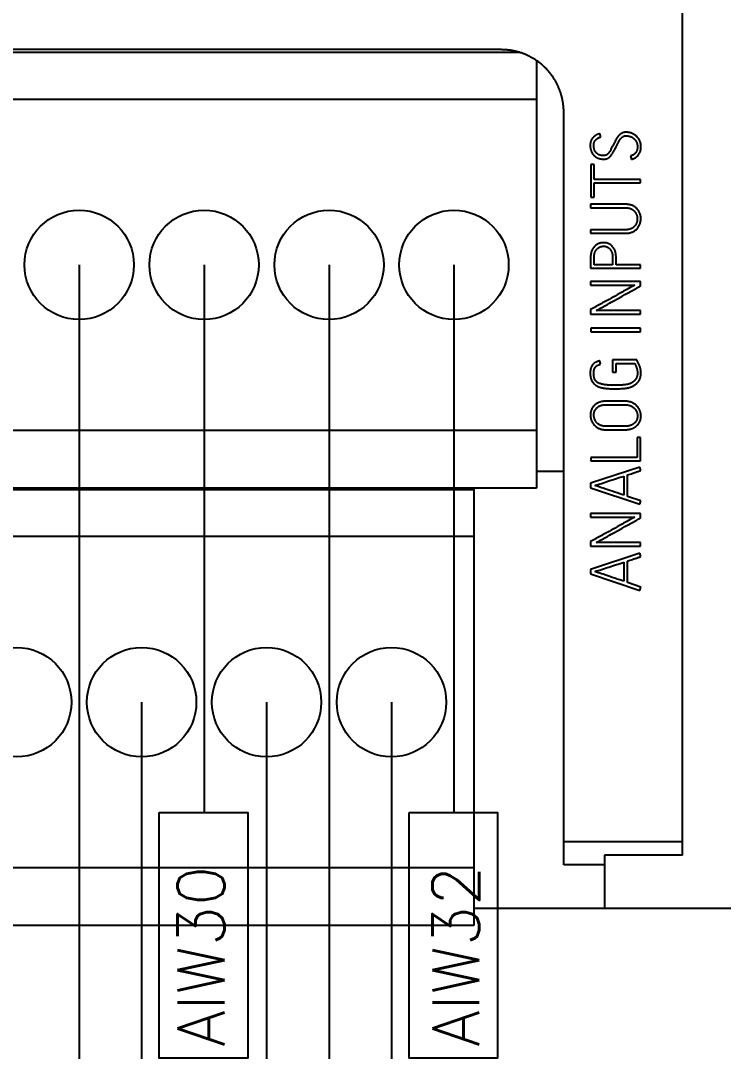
# Model space of a CAD drawing. Header units: inches. Extents: x 9000 to 22395, y 8106 to 17135.
# Drawn here: x 10348.8 to 10398.8, y 8284.8 to 8358.2 of the extents above; entities that cross this region are included whole.
import ezdxf

# ---------------------------------------------------------------- set-up
doc = ezdxf.new("R2010")
doc.units = ezdxf.units.IN
doc.header["$MEASUREMENT"] = 0
for name, color, linetype in [('20000_FRONT_O', 7, 'Continuous'), ('20500_FRONT_O_LABELING', 7, 'Continuous'), ('中间继电器', 7, 'Continuous'), ('线槽', 7, 'Continuous')]:
    doc.layers.add(name, color=color, linetype=linetype)
doc.styles.get("Standard").update_dxf_attribs({"font": 'txt', "bigfont": 'gbcbig.shx'})

msp = doc.modelspace()

# ---------------------------------------------------------------- linework, layer by layer
for p, q in [((10352.996, 8340.785), (10352.996, 8263.855)), ((10361.883, 8340.785), (10361.883, 8301.833)), ((10370.771, 8340.785), (10370.771, 8263.855)), ((10379.658, 8340.785), (10379.658, 8301.833)), ((10357.44, 8309.679), (10357.44, 8257.527)), ((10366.327, 8309.679), (10366.327, 8232.75)), ((10375.214, 8309.679), (10375.214, 8257.527))]:
    msp.add_line(p, q)
at = {"layer": '20000_FRONT_O', "linetype": 'Continuous'}
for p, q in [((10395.91, 8298.788), (10395.91, 8372.755)), ((10383.024, 8356.093), (10318.592, 8356.093)), ((10384.336, 8355.893), (10320.469, 8355.893)), ((10385.523, 8355.321), (10385.523, 8324.899)), ((10385.523, 8352.56), (10320.469, 8352.56)), ((10387.467, 8298.104), (10387.467, 8351.649)), ((10385.523, 8329.009), (10320.469, 8329.009)), ((10387.467, 8326.094), (10385.523, 8326.094)), ((10385.523, 8324.899), (10320.469, 8324.899)), ((10381.08, 8324.899), (10381.08, 8293.794)), ((10381.08, 8324.788), (10316.026, 8324.788)), ((10381.08, 8321.455), (10316.026, 8321.455)), ((10395.91, 8299.754), (10387.467, 8299.754)), ((10390.356, 8298.788), (10390.356, 8294.993)), ((10395.91, 8298.788), (10390.356, 8298.788)), ((10381.08, 8297.904), (10316.026, 8297.904)), ((10390.356, 8298.104), (10387.467, 8298.104)), ((10400.798, 8294.993), (10381.079, 8294.993)), ((10381.08, 8293.794), (10316.026, 8293.794))]:
    msp.add_line(p, q, dxfattribs=at)
msp.add_lwpolyline([(10387.467, 8351.649), (10387.467, 8351.701), (10387.466, 8351.753), (10387.465, 8351.805), (10387.462, 8351.857), (10387.46, 8351.909), (10387.456, 8351.96), (10387.452, 8352.012), (10387.448, 8352.063), (10387.443, 8352.114), (10387.437, 8352.166), (10387.431, 8352.217), (10387.424, 8352.268), (10387.416, 8352.319), (10387.408, 8352.369), (10387.4, 8352.42), (10387.39, 8352.471), (10387.38, 8352.521), (10387.37, 8352.572), (10387.359, 8352.622), (10387.347, 8352.672), (10387.335, 8352.722), (10387.323, 8352.772), (10387.309, 8352.822), (10387.295, 8352.872), (10387.281, 8352.921), (10387.266, 8352.971), (10387.25, 8353.021), (10387.234, 8353.07), (10387.217, 8353.119), (10387.199, 8353.168), (10387.181, 8353.217), (10387.163, 8353.266), (10387.144, 8353.314), (10387.124, 8353.362), (10387.104, 8353.409), (10387.083, 8353.457), (10387.062, 8353.504), (10387.04, 8353.55), (10387.018, 8353.597), (10386.995, 8353.643), (10386.972, 8353.689), (10386.948, 8353.734), (10386.923, 8353.779), (10386.898, 8353.824), (10386.873, 8353.869), (10386.847, 8353.913), (10386.821, 8353.958), (10386.794, 8354.001), (10386.766, 8354.045), (10386.738, 8354.088), (10386.709, 8354.131), (10386.68, 8354.174), (10386.651, 8354.216), (10386.62, 8354.258), (10386.59, 8354.3), (10386.559, 8354.341), (10386.527, 8354.383), (10386.495, 8354.423), (10386.462, 8354.464), (10386.429, 8354.504), (10386.395, 8354.544), (10386.361, 8354.583), (10386.327, 8354.621), (10386.292, 8354.66), (10386.257, 8354.697), (10386.221, 8354.735), (10386.185, 8354.772), (10386.149, 8354.808), (10386.112, 8354.844), (10386.075, 8354.88), (10386.037, 8354.915), (10385.999, 8354.949), (10385.961, 8354.984), (10385.922, 8355.017), (10385.883, 8355.051), (10385.843, 8355.084), (10385.803, 8355.116), (10385.763, 8355.148), (10385.722, 8355.18), (10385.681, 8355.211), (10385.639, 8355.241), (10385.597, 8355.271), (10385.555, 8355.301), (10385.512, 8355.33), (10385.469, 8355.359), (10385.425, 8355.388), (10385.381, 8355.416), (10385.337, 8355.443), (10385.293, 8355.47), (10385.248, 8355.496), (10385.203, 8355.522), (10385.157, 8355.547), (10385.112, 8355.571), (10385.066, 8355.595), (10385.02, 8355.619), (10384.974, 8355.642), (10384.928, 8355.664), (10384.881, 8355.686), (10384.834, 8355.707), (10384.787, 8355.728), (10384.74, 8355.748), (10384.692, 8355.768), (10384.645, 8355.787), (10384.597, 8355.805), (10384.548, 8355.823), (10384.5, 8355.84), (10384.451, 8355.857), (10384.402, 8355.874), (10384.353, 8355.889), (10384.304, 8355.904), (10384.254, 8355.919), (10384.204, 8355.933), (10384.154, 8355.947), (10384.104, 8355.959), (10384.053, 8355.972), (10384.003, 8355.984), (10383.952, 8355.995), (10383.901, 8356.005), (10383.85, 8356.015), (10383.799, 8356.025), (10383.747, 8356.033), (10383.696, 8356.041), (10383.645, 8356.049), (10383.593, 8356.056), (10383.542, 8356.062), (10383.49, 8356.068), (10383.439, 8356.073), (10383.387, 8356.078), (10383.336, 8356.082), (10383.284, 8356.085), (10383.232, 8356.088), (10383.18, 8356.09), (10383.128, 8356.092), (10383.076, 8356.092), (10383.024, 8356.093)], dxfattribs=at)
for centre in [(10352.996, 8340.785), (10361.883, 8340.785), (10370.771, 8340.785), (10379.658, 8340.785), (10348.553, 8309.679), (10357.44, 8309.679), (10366.327, 8309.679), (10375.214, 8309.679)]:
    msp.add_circle(centre, 3.888, dxfattribs=at)
at = {"layer": '20500_FRONT_O_LABELING', "linetype": 'Continuous'}
for p, q in [((10390.098, 8349.883), (10390.029, 8350.125)), ((10392.209, 8348.533), (10392.277, 8348.291)), ((10389.383, 8347.921), (10389.383, 8345.599)), ((10389.634, 8347.921), (10389.383, 8347.921)), ((10389.634, 8346.866), (10389.634, 8347.921)), ((10392.933, 8346.866), (10389.634, 8346.866)), ((10392.933, 8346.614), (10392.933, 8346.866)), ((10389.634, 8345.599), (10389.634, 8346.614)), ((10389.634, 8346.614), (10392.933, 8346.614)), ((10389.383, 8345.599), (10389.634, 8345.599)), ((10389.373, 8345.096), (10389.373, 8344.845)), ((10391.665, 8345.096), (10389.373, 8345.096)), ((10389.373, 8343.281), (10389.373, 8343.03)), ((10391.638, 8343.281), (10389.373, 8343.281)), ((10389.378, 8341.067), (10389.378, 8340.54)), ((10389.629, 8340.792), (10389.629, 8341.359)), ((10390.936, 8341.121), (10390.936, 8340.792)), ((10391.187, 8340.792), (10391.187, 8341.351)), ((10389.378, 8340.54), (10392.933, 8340.54)), ((10390.936, 8340.792), (10389.629, 8340.792)), ((10392.933, 8340.792), (10391.187, 8340.792)), ((10392.933, 8340.54), (10392.933, 8340.792)), ((10389.378, 8339.598), (10389.378, 8339.347)), ((10392.933, 8339.598), (10389.378, 8339.598)), ((10392.933, 8339.288), (10392.933, 8339.598)), ((10389.378, 8339.347), (10392.523, 8339.347)), ((10391.444, 8338.748), (10391.257, 8338.644)), ((10391.632, 8338.853), (10391.444, 8338.748)), ((10391.96, 8339.035), (10391.867, 8338.982)), ((10392.195, 8339.165), (10391.96, 8339.035)), ((10392.666, 8339.14), (10392.844, 8339.238)), ((10390.578, 8337.977), (10390.711, 8338.051)), ((10390.694, 8338.332), (10390.6, 8338.28)), ((10390.835, 8338.41), (10390.694, 8338.332)), ((10390.711, 8338.051), (10390.844, 8338.125)), ((10390.975, 8338.488), (10390.835, 8338.41)), ((10391.116, 8338.566), (10390.975, 8338.488)), ((10391.067, 8338.249), (10391.289, 8338.373)), ((10391.257, 8338.644), (10391.116, 8338.566)), ((10391.289, 8338.373), (10391.333, 8338.397)), ((10391.6, 8338.546), (10391.733, 8338.62)), ((10389.378, 8337.607), (10389.378, 8337.286)), ((10389.378, 8337.286), (10392.933, 8337.286)), ((10392.933, 8337.532), (10389.777, 8337.532)), ((10390.001, 8337.654), (10390.089, 8337.704)), ((10390.089, 8337.704), (10390.178, 8337.754)), ((10390.4, 8337.878), (10390.578, 8337.977)), ((10392.933, 8337.286), (10392.933, 8337.532)), ((10389.387, 8336.28), (10389.387, 8336.033)), ((10392.933, 8336.28), (10389.387, 8336.28)), ((10389.387, 8336.033), (10392.933, 8336.033)), ((10392.933, 8336.033), (10392.933, 8336.28)), ((10390.093, 8333.716), (10390.034, 8333.957)), ((10390.941, 8334.021), (10390.941, 8333.149)), ((10392.661, 8334.021), (10390.941, 8334.021)), ((10391.187, 8333.149), (10391.187, 8333.775)), ((10391.187, 8333.775), (10392.518, 8333.775)), ((10392.696, 8333.962), (10392.661, 8334.021)), ((10390.941, 8333.149), (10391.187, 8333.149)), ((10390.755, 8330.837), (10391.754, 8330.837)), ((10391.809, 8329.303), (10390.509, 8329.303)), ((10390.835, 8329.057), (10391.809, 8329.057)), ((10392.682, 8328.5), (10392.682, 8327.089)), ((10392.933, 8328.5), (10392.682, 8328.5)), ((10392.933, 8326.838), (10392.933, 8328.5)), ((10389.383, 8327.089), (10389.383, 8326.838)), ((10392.682, 8327.089), (10389.383, 8327.089)), ((10392.879, 8326.4), (10389.373, 8325.25)), ((10389.383, 8326.838), (10392.933, 8326.838)), ((10392.958, 8326.158), (10392.879, 8326.4)), ((10391.016, 8325.523), (10391.215, 8325.588)), ((10391.215, 8325.588), (10391.347, 8325.631)), ((10391.347, 8325.631), (10391.48, 8325.674)), ((10391.48, 8325.674), (10391.612, 8325.716)), ((10391.612, 8325.716), (10391.745, 8325.759)), ((10391.745, 8325.759), (10391.745, 8324.403)), ((10391.996, 8325.843), (10392.09, 8325.872)), ((10391.996, 8324.319), (10391.996, 8325.843)), ((10392.09, 8325.872), (10392.183, 8325.901)), ((10392.183, 8325.901), (10392.276, 8325.931)), ((10392.276, 8325.931), (10392.37, 8325.961)), ((10392.37, 8325.961), (10392.463, 8325.992)), ((10392.463, 8325.992), (10392.525, 8326.012)), ((10392.525, 8326.012), (10392.586, 8326.033)), ((10389.373, 8325.25), (10389.373, 8324.935)), ((10389.373, 8324.935), (10392.879, 8323.757)), ((10389.689, 8325.093), (10389.745, 8325.111)), ((10389.748, 8325.074), (10389.689, 8325.093)), ((10389.745, 8325.111), (10389.816, 8325.134)), ((10389.924, 8325.015), (10389.748, 8325.074)), ((10389.816, 8325.134), (10389.901, 8325.161)), ((10390.042, 8324.976), (10389.924, 8325.015)), ((10390.024, 8325.2), (10390.156, 8325.243)), ((10390.159, 8324.937), (10390.042, 8324.976)), ((10390.156, 8325.243), (10390.289, 8325.285)), ((10390.277, 8324.897), (10390.159, 8324.937)), ((10390.453, 8324.838), (10390.277, 8324.897)), ((10390.746, 8324.738), (10390.453, 8324.838)), ((10390.487, 8325.35), (10390.686, 8325.415)), ((10390.686, 8325.415), (10390.752, 8325.436)), ((10390.752, 8325.436), (10391.016, 8325.523)), ((10390.922, 8324.678), (10390.746, 8324.738)), ((10391.098, 8324.619), (10390.922, 8324.678)), ((10391.275, 8324.56), (10391.098, 8324.619)), ((10391.451, 8324.501), (10391.275, 8324.56)), ((10391.745, 8324.403), (10391.451, 8324.501)), ((10392.958, 8323.994), (10391.996, 8324.319)), ((10392.879, 8323.757), (10392.958, 8323.994)), ((10389.378, 8323.096), (10389.378, 8322.845)), ((10392.933, 8323.096), (10389.378, 8323.096)), ((10389.378, 8322.845), (10392.523, 8322.845)), ((10392.195, 8322.663), (10391.96, 8322.532)), ((10392.666, 8322.637), (10392.8, 8322.711)), ((10392.933, 8322.785), (10392.933, 8323.096)), ((10390.835, 8321.907), (10390.694, 8321.829)), ((10390.975, 8321.985), (10390.835, 8321.907)), ((10391.116, 8322.063), (10390.975, 8321.985)), ((10391.067, 8321.746), (10391.289, 8321.87)), ((10391.257, 8322.141), (10391.116, 8322.063)), ((10391.444, 8322.246), (10391.257, 8322.141)), ((10391.289, 8321.87), (10391.333, 8321.895)), ((10391.632, 8322.35), (10391.444, 8322.246)), ((10391.6, 8322.044), (10391.733, 8322.118)), ((10391.96, 8322.532), (10391.867, 8322.48)), ((10390.001, 8321.151), (10390.089, 8321.201)), ((10390.089, 8321.201), (10390.178, 8321.251)), ((10390.4, 8321.375), (10390.578, 8321.475)), ((10390.578, 8321.475), (10390.711, 8321.549)), ((10390.694, 8321.829), (10390.6, 8321.778)), ((10390.711, 8321.549), (10390.844, 8321.623)), ((10389.378, 8321.104), (10389.378, 8320.783)), ((10389.378, 8320.783), (10392.933, 8320.783)), ((10392.933, 8321.03), (10389.777, 8321.03)), ((10392.933, 8320.783), (10392.933, 8321.03)), ((10392.879, 8320.276), (10389.373, 8319.127)), ((10391.996, 8319.719), (10392.09, 8319.748)), ((10391.996, 8318.195), (10391.996, 8319.719)), ((10392.09, 8319.748), (10392.183, 8319.777)), ((10392.183, 8319.777), (10392.276, 8319.807)), ((10392.276, 8319.807), (10392.37, 8319.837)), ((10392.37, 8319.837), (10392.463, 8319.868)), ((10392.463, 8319.868), (10392.525, 8319.888)), ((10392.525, 8319.888), (10392.586, 8319.909)), ((10392.958, 8320.034), (10392.879, 8320.276)), ((10389.373, 8319.127), (10389.373, 8318.811)), ((10389.689, 8318.969), (10389.745, 8318.987)), ((10389.748, 8318.95), (10389.689, 8318.969)), ((10389.745, 8318.987), (10389.816, 8319.01)), ((10389.924, 8318.891), (10389.748, 8318.95)), ((10389.816, 8319.01), (10389.901, 8319.037)), ((10390.024, 8319.076), (10390.156, 8319.119)), ((10390.156, 8319.119), (10390.289, 8319.161)), ((10390.487, 8319.226), (10390.686, 8319.291)), ((10390.686, 8319.291), (10390.752, 8319.312)), ((10390.752, 8319.312), (10391.016, 8319.399)), ((10391.016, 8319.399), (10391.215, 8319.464)), ((10391.215, 8319.464), (10391.347, 8319.507)), ((10391.347, 8319.507), (10391.48, 8319.55)), ((10391.48, 8319.55), (10391.612, 8319.592)), ((10391.612, 8319.592), (10391.745, 8319.635)), ((10391.745, 8319.635), (10391.745, 8318.279)), ((10389.373, 8318.811), (10392.879, 8317.633)), ((10390.042, 8318.852), (10389.924, 8318.891)), ((10390.159, 8318.813), (10390.042, 8318.852)), ((10390.277, 8318.773), (10390.159, 8318.813)), ((10390.453, 8318.714), (10390.277, 8318.773)), ((10390.746, 8318.614), (10390.453, 8318.714)), ((10390.922, 8318.554), (10390.746, 8318.614)), ((10391.098, 8318.495), (10390.922, 8318.554)), ((10391.275, 8318.436), (10391.098, 8318.495)), ((10391.451, 8318.377), (10391.275, 8318.436)), ((10391.745, 8318.279), (10391.451, 8318.377)), ((10392.958, 8317.87), (10391.996, 8318.195)), ((10392.879, 8317.633), (10392.958, 8317.87))]:
    msp.add_line(p, q, dxfattribs=at)
for points in [[(10390.029, 8350.125), (10390.004, 8350.117), (10389.98, 8350.109), (10389.955, 8350.101), (10389.931, 8350.092), (10389.908, 8350.082), (10389.884, 8350.072), (10389.861, 8350.062), (10389.838, 8350.051), (10389.815, 8350.04), (10389.792, 8350.028), (10389.77, 8350.015), (10389.748, 8350.002), (10389.726, 8349.989), (10389.705, 8349.974), (10389.684, 8349.959), (10389.663, 8349.944), (10389.643, 8349.928), (10389.623, 8349.911), (10389.604, 8349.894), (10389.585, 8349.876), (10389.567, 8349.858), (10389.549, 8349.839), (10389.532, 8349.819), (10389.516, 8349.799), (10389.5, 8349.779), (10389.485, 8349.758), (10389.47, 8349.736), (10389.457, 8349.715), (10389.444, 8349.692), (10389.432, 8349.67), (10389.421, 8349.646), (10389.411, 8349.623), (10389.401, 8349.599), (10389.392, 8349.575), (10389.384, 8349.55), (10389.377, 8349.526), (10389.371, 8349.501), (10389.366, 8349.475), (10389.361, 8349.45), (10389.357, 8349.425), (10389.354, 8349.399), (10389.351, 8349.373), (10389.35, 8349.348), (10389.349, 8349.322), (10389.348, 8349.296), (10389.349, 8349.271), (10389.349, 8349.245), (10389.35, 8349.219), (10389.352, 8349.194), (10389.354, 8349.168), (10389.357, 8349.142), (10389.36, 8349.117), (10389.364, 8349.091), (10389.368, 8349.066), (10389.373, 8349.041), (10389.378, 8349.016), (10389.384, 8348.991), (10389.391, 8348.966), (10389.398, 8348.941), (10389.406, 8348.917), (10389.414, 8348.892), (10389.423, 8348.868), (10389.433, 8348.844), (10389.443, 8348.821), (10389.454, 8348.798), (10389.465, 8348.775), (10389.477, 8348.752), (10389.49, 8348.73), (10389.504, 8348.708), (10389.518, 8348.686), (10389.533, 8348.665), (10389.548, 8348.645), (10389.565, 8348.624), (10389.581, 8348.605), (10389.599, 8348.586), (10389.617, 8348.567), (10389.636, 8348.549), (10389.655, 8348.532), (10389.675, 8348.516), (10389.695, 8348.5), (10389.715, 8348.484), (10389.737, 8348.469), (10389.758, 8348.455), (10389.78, 8348.442), (10389.802, 8348.429), (10389.825, 8348.417), (10389.848, 8348.405), (10389.871, 8348.394), (10389.895, 8348.384), (10389.919, 8348.374), (10389.943, 8348.365), (10389.967, 8348.357), (10389.992, 8348.349), (10390.017, 8348.342), (10390.042, 8348.336), (10390.067, 8348.33), (10390.092, 8348.325), (10390.117, 8348.321), (10390.143, 8348.317), (10390.168, 8348.313), (10390.194, 8348.311), (10390.22, 8348.309), (10390.245, 8348.307), (10390.271, 8348.306), (10390.297, 8348.306), (10390.323, 8348.306), (10390.349, 8348.307), (10390.375, 8348.309), (10390.401, 8348.312), (10390.426, 8348.315), (10390.452, 8348.32), (10390.477, 8348.325), (10390.502, 8348.332), (10390.526, 8348.339), (10390.551, 8348.348), (10390.574, 8348.358), (10390.598, 8348.37), (10390.62, 8348.382)], [(10389.78, 8349.711), (10389.79, 8349.72), (10389.8, 8349.729), (10389.811, 8349.737), (10389.821, 8349.746), (10389.832, 8349.754), (10389.843, 8349.762), (10389.854, 8349.77), (10389.865, 8349.777), (10389.877, 8349.785), (10389.888, 8349.792), (10389.9, 8349.799), (10389.911, 8349.805), (10389.923, 8349.812), (10389.935, 8349.818), (10389.947, 8349.824), (10389.96, 8349.83), (10389.972, 8349.836), (10389.984, 8349.841), (10389.997, 8349.847), (10390.009, 8349.852), (10390.021, 8349.857), (10390.034, 8349.862), (10390.047, 8349.867), (10390.059, 8349.871), (10390.072, 8349.875), (10390.085, 8349.879), (10390.098, 8349.883)], [(10392.277, 8348.291), (10392.323, 8348.306), (10392.368, 8348.321), (10392.412, 8348.339), (10392.455, 8348.358), (10392.498, 8348.379), (10392.539, 8348.401), (10392.58, 8348.426), (10392.619, 8348.454), (10392.657, 8348.483), (10392.693, 8348.515), (10392.728, 8348.548), (10392.76, 8348.583), (10392.79, 8348.62), (10392.818, 8348.659), (10392.843, 8348.699), (10392.866, 8348.741), (10392.886, 8348.784), (10392.904, 8348.828), (10392.919, 8348.873), (10392.932, 8348.919), (10392.943, 8348.965), (10392.951, 8349.013), (10392.957, 8349.06), (10392.96, 8349.107), (10392.962, 8349.155), (10392.962, 8349.202), (10392.961, 8349.25), (10392.957, 8349.298), (10392.951, 8349.345), (10392.943, 8349.392), (10392.933, 8349.438), (10392.921, 8349.484), (10392.907, 8349.529), (10392.89, 8349.573), (10392.871, 8349.617), (10392.85, 8349.66), (10392.827, 8349.701), (10392.802, 8349.742), (10392.776, 8349.781), (10392.747, 8349.82), (10392.717, 8349.857), (10392.685, 8349.892), (10392.651, 8349.926), (10392.616, 8349.959), (10392.58, 8349.989), (10392.542, 8350.018), (10392.502, 8350.046), (10392.462, 8350.071), (10392.42, 8350.094), (10392.377, 8350.116), (10392.333, 8350.135), (10392.288, 8350.153), (10392.243, 8350.168), (10392.197, 8350.182), (10392.151, 8350.193), (10392.104, 8350.203), (10392.057, 8350.21), (10392.009, 8350.215), (10391.961, 8350.219), (10391.913, 8350.219), (10391.865, 8350.218), (10391.817, 8350.214), (10391.77, 8350.206), (10391.747, 8350.202), (10391.723, 8350.196), (10391.7, 8350.19), (10391.678, 8350.183), (10391.655, 8350.175), (10391.633, 8350.166), (10391.612, 8350.156), (10391.59, 8350.146), (10391.569, 8350.134), (10391.549, 8350.122), (10391.528, 8350.109), (10391.509, 8350.096), (10391.47, 8350.066), (10391.434, 8350.035), (10391.399, 8350.001), (10391.366, 8349.966), (10391.334, 8349.929), (10391.305, 8349.891), (10391.277, 8349.852), (10391.25, 8349.813), (10391.225, 8349.773), (10391.201, 8349.732), (10391.178, 8349.69), (10391.156, 8349.648), (10391.134, 8349.606), (10391.113, 8349.563), (10391.091, 8349.521), (10391.069, 8349.478), (10391.047, 8349.436), (10391.025, 8349.394)], [(10391.196, 8349.181), (10391.217, 8349.219), (10391.238, 8349.258), (10391.258, 8349.296), (10391.278, 8349.335), (10391.297, 8349.374), (10391.316, 8349.413), (10391.335, 8349.452), (10391.354, 8349.492), (10391.373, 8349.531), (10391.393, 8349.569), (10391.414, 8349.608), (10391.436, 8349.645), (10391.448, 8349.664), (10391.46, 8349.682), (10391.472, 8349.7), (10391.484, 8349.718), (10391.497, 8349.736), (10391.511, 8349.753), (10391.524, 8349.77), (10391.538, 8349.786), (10391.553, 8349.802), (10391.568, 8349.818), (10391.583, 8349.833), (10391.599, 8349.848), (10391.616, 8349.862), (10391.633, 8349.876), (10391.65, 8349.889), (10391.668, 8349.901)], [(10391.668, 8349.901), (10391.678, 8349.908), (10391.689, 8349.914), (10391.699, 8349.919), (10391.71, 8349.924), (10391.731, 8349.934), (10391.753, 8349.942), (10391.775, 8349.949), (10391.798, 8349.955), (10391.821, 8349.959), (10391.844, 8349.963), (10391.868, 8349.966), (10391.891, 8349.967), (10391.915, 8349.968), (10391.938, 8349.968), (10391.962, 8349.967), (10391.985, 8349.965), (10392.008, 8349.962), (10392.032, 8349.959), (10392.055, 8349.956), (10392.078, 8349.951), (10392.101, 8349.947), (10392.123, 8349.941), (10392.146, 8349.935), (10392.168, 8349.928), (10392.191, 8349.921), (10392.213, 8349.913), (10392.235, 8349.904), (10392.256, 8349.895), (10392.278, 8349.885), (10392.299, 8349.875), (10392.319, 8349.864), (10392.34, 8349.852), (10392.36, 8349.84), (10392.379, 8349.827), (10392.398, 8349.814), (10392.417, 8349.8), (10392.436, 8349.785), (10392.454, 8349.77), (10392.471, 8349.754), (10392.488, 8349.738), (10392.505, 8349.721), (10392.521, 8349.704), (10392.536, 8349.687), (10392.551, 8349.668), (10392.565, 8349.65), (10392.579, 8349.631), (10392.592, 8349.611), (10392.605, 8349.591), (10392.617, 8349.571), (10392.628, 8349.55), (10392.639, 8349.529), (10392.649, 8349.507), (10392.658, 8349.486), (10392.667, 8349.463), (10392.674, 8349.441), (10392.681, 8349.418), (10392.687, 8349.396), (10392.692, 8349.373), (10392.697, 8349.349), (10392.701, 8349.326), (10392.704, 8349.303), (10392.707, 8349.279), (10392.709, 8349.256), (10392.71, 8349.232), (10392.711, 8349.209), (10392.711, 8349.185), (10392.711, 8349.161), (10392.71, 8349.138), (10392.709, 8349.114), (10392.707, 8349.09), (10392.705, 8349.067), (10392.701, 8349.043), (10392.697, 8349.02), (10392.693, 8348.997), (10392.687, 8348.974), (10392.681, 8348.951), (10392.674, 8348.929), (10392.666, 8348.907), (10392.657, 8348.885), (10392.647, 8348.864), (10392.637, 8348.843), (10392.625, 8348.822), (10392.613, 8348.802), (10392.599, 8348.782), (10392.585, 8348.764), (10392.57, 8348.745), (10392.555, 8348.728), (10392.538, 8348.71), (10392.521, 8348.694), (10392.503, 8348.678), (10392.485, 8348.664), (10392.466, 8348.649), (10392.446, 8348.636), (10392.426, 8348.623), (10392.406, 8348.612), (10392.385, 8348.6), (10392.364, 8348.59), (10392.342, 8348.58), (10392.321, 8348.571), (10392.299, 8348.562), (10392.276, 8348.554), (10392.254, 8348.546), (10392.231, 8348.539), (10392.209, 8348.533)], [(10389.619, 8349.089), (10389.615, 8349.12), (10389.611, 8349.151), (10389.609, 8349.166), (10389.607, 8349.181), (10389.605, 8349.197), (10389.604, 8349.212), (10389.603, 8349.227), (10389.602, 8349.243), (10389.601, 8349.258), (10389.6, 8349.273), (10389.6, 8349.289), (10389.6, 8349.304), (10389.6, 8349.319), (10389.601, 8349.334), (10389.601, 8349.35), (10389.603, 8349.365), (10389.604, 8349.38), (10389.606, 8349.395), (10389.609, 8349.41), (10389.612, 8349.425), (10389.615, 8349.44), (10389.619, 8349.455), (10389.623, 8349.469), (10389.628, 8349.484), (10389.633, 8349.498), (10389.639, 8349.512), (10389.645, 8349.526), (10389.651, 8349.54), (10389.658, 8349.554), (10389.665, 8349.567), (10389.673, 8349.581), (10389.681, 8349.594), (10389.689, 8349.607), (10389.698, 8349.619), (10389.707, 8349.632), (10389.717, 8349.644), (10389.726, 8349.656), (10389.736, 8349.667), (10389.747, 8349.679), (10389.757, 8349.69), (10389.768, 8349.701), (10389.78, 8349.711)], [(10390.871, 8349.099), (10390.85, 8349.056), (10390.828, 8349.014), (10390.806, 8348.972), (10390.783, 8348.93), (10390.759, 8348.889), (10390.735, 8348.848), (10390.709, 8348.808), (10390.681, 8348.769), (10390.651, 8348.731), (10390.636, 8348.713), (10390.619, 8348.696), (10390.603, 8348.679), (10390.585, 8348.663), (10390.567, 8348.647), (10390.548, 8348.633), (10390.528, 8348.619), (10390.507, 8348.606), (10390.486, 8348.595), (10390.464, 8348.586), (10390.441, 8348.577), (10390.418, 8348.571), (10390.394, 8348.565), (10390.37, 8348.561), (10390.346, 8348.559), (10390.321, 8348.557), (10390.297, 8348.557), (10390.273, 8348.557), (10390.225, 8348.559), (10390.176, 8348.564), (10390.129, 8348.571), (10390.105, 8348.576), (10390.081, 8348.581), (10390.057, 8348.587), (10390.034, 8348.594), (10390.011, 8348.602), (10389.989, 8348.611), (10389.967, 8348.62), (10389.945, 8348.631), (10389.924, 8348.643), (10389.903, 8348.655), (10389.883, 8348.669), (10389.863, 8348.683), (10389.844, 8348.698), (10389.825, 8348.714), (10389.807, 8348.73), (10389.79, 8348.747), (10389.773, 8348.764), (10389.758, 8348.782), (10389.742, 8348.801), (10389.728, 8348.821), (10389.714, 8348.841), (10389.702, 8348.861), (10389.69, 8348.882), (10389.678, 8348.904), (10389.668, 8348.926), (10389.659, 8348.948), (10389.65, 8348.971), (10389.642, 8348.994), (10389.635, 8349.018), (10389.629, 8349.041), (10389.624, 8349.065), (10389.619, 8349.089)], [(10390.62, 8348.382), (10390.639, 8348.394), (10390.657, 8348.406), (10390.675, 8348.418), (10390.693, 8348.431), (10390.71, 8348.444), (10390.726, 8348.458), (10390.743, 8348.472), (10390.758, 8348.487), (10390.774, 8348.501), (10390.789, 8348.517), (10390.804, 8348.532), (10390.818, 8348.548), (10390.833, 8348.565), (10390.846, 8348.581), (10390.86, 8348.598), (10390.873, 8348.615), (10390.899, 8348.65), (10390.923, 8348.686), (10390.947, 8348.722), (10390.969, 8348.759), (10390.991, 8348.797), (10391.011, 8348.836), (10391.032, 8348.874), (10391.052, 8348.913), (10391.072, 8348.951), (10391.092, 8348.99), (10391.113, 8349.028), (10391.133, 8349.066), (10391.154, 8349.105), (10391.196, 8349.181)], [(10391.025, 8349.394), (10390.98, 8349.31), (10390.958, 8349.268), (10390.936, 8349.226), (10390.914, 8349.184), (10390.871, 8349.099)], [(10389.373, 8343.03), (10391.697, 8343.03), (10391.798, 8343.03), (10391.899, 8343.03), (10391.949, 8343.032), (10391.999, 8343.035), (10392.05, 8343.04), (10392.1, 8343.048), (10392.149, 8343.057), (10392.198, 8343.069), (10392.247, 8343.084), (10392.294, 8343.1), (10392.341, 8343.119), (10392.387, 8343.14), (10392.432, 8343.163), (10392.475, 8343.188), (10392.517, 8343.216), (10392.558, 8343.245), (10392.597, 8343.277), (10392.634, 8343.311), (10392.67, 8343.347), (10392.704, 8343.384), (10392.736, 8343.423), (10392.766, 8343.463), (10392.793, 8343.505), (10392.819, 8343.549), (10392.843, 8343.593), (10392.864, 8343.639), (10392.883, 8343.685), (10392.9, 8343.733), (10392.914, 8343.782), (10392.926, 8343.831), (10392.936, 8343.881), (10392.944, 8343.931), (10392.949, 8343.981), (10392.952, 8344.031), (10392.952, 8344.082), (10392.95, 8344.132), (10392.946, 8344.183), (10392.939, 8344.233), (10392.93, 8344.282), (10392.919, 8344.331), (10392.905, 8344.38), (10392.89, 8344.428), (10392.871, 8344.475), (10392.851, 8344.521), (10392.828, 8344.565), (10392.803, 8344.609), (10392.776, 8344.651), (10392.747, 8344.692), (10392.715, 8344.732), (10392.681, 8344.77), (10392.646, 8344.806), (10392.609, 8344.84), (10392.57, 8344.872), (10392.529, 8344.903), (10392.487, 8344.931), (10392.444, 8344.957), (10392.399, 8344.981), (10392.353, 8345.002), (10392.307, 8345.021), (10392.259, 8345.038), (10392.211, 8345.053), (10392.162, 8345.065), (10392.113, 8345.076), (10392.063, 8345.084), (10392.013, 8345.09), (10391.964, 8345.094), (10391.914, 8345.096), (10391.864, 8345.097), (10391.665, 8345.096)], [(10389.373, 8344.845), (10391.627, 8344.845), (10391.739, 8344.845), (10391.852, 8344.844), (10391.909, 8344.843), (10391.965, 8344.84), (10392.02, 8344.835), (10392.048, 8344.831), (10392.075, 8344.826), (10392.103, 8344.821), (10392.13, 8344.815), (10392.157, 8344.808), (10392.184, 8344.799), (10392.21, 8344.79), (10392.236, 8344.78), (10392.262, 8344.768), (10392.287, 8344.756), (10392.312, 8344.743), (10392.336, 8344.729), (10392.36, 8344.714), (10392.384, 8344.698), (10392.406, 8344.682), (10392.428, 8344.664), (10392.45, 8344.646), (10392.47, 8344.627), (10392.49, 8344.607), (10392.509, 8344.587), (10392.527, 8344.566), (10392.545, 8344.544), (10392.561, 8344.521), (10392.577, 8344.498), (10392.592, 8344.474), (10392.606, 8344.45), (10392.618, 8344.425), (10392.63, 8344.399), (10392.641, 8344.374), (10392.652, 8344.347), (10392.661, 8344.32), (10392.669, 8344.293), (10392.676, 8344.266), (10392.683, 8344.239), (10392.688, 8344.211), (10392.693, 8344.183), (10392.696, 8344.155), (10392.699, 8344.127), (10392.7, 8344.099), (10392.701, 8344.071), (10392.701, 8344.043), (10392.7, 8344.015), (10392.698, 8343.987), (10392.695, 8343.959), (10392.691, 8343.931), (10392.686, 8343.904), (10392.68, 8343.876), (10392.673, 8343.849), (10392.666, 8343.822), (10392.657, 8343.795), (10392.648, 8343.769), (10392.637, 8343.742), (10392.626, 8343.717), (10392.613, 8343.691), (10392.6, 8343.667), (10392.586, 8343.642), (10392.571, 8343.618), (10392.555, 8343.595), (10392.538, 8343.573), (10392.52, 8343.551), (10392.501, 8343.53), (10392.482, 8343.51), (10392.461, 8343.491), (10392.44, 8343.472), (10392.419, 8343.454), (10392.397, 8343.437), (10392.374, 8343.421), (10392.35, 8343.406), (10392.326, 8343.391), (10392.301, 8343.377), (10392.276, 8343.365), (10392.251, 8343.353), (10392.224, 8343.342), (10392.198, 8343.332), (10392.171, 8343.323), (10392.144, 8343.315), (10392.117, 8343.308), (10392.09, 8343.302), (10392.062, 8343.297), (10392.034, 8343.293), (10391.978, 8343.287), (10391.922, 8343.284), (10391.865, 8343.282), (10391.752, 8343.281), (10391.638, 8343.281)], [(10391.187, 8341.351), (10391.187, 8341.388), (10391.185, 8341.425), (10391.183, 8341.462), (10391.18, 8341.5), (10391.176, 8341.537), (10391.171, 8341.574), (10391.165, 8341.611), (10391.157, 8341.647), (10391.149, 8341.683), (10391.139, 8341.719), (10391.128, 8341.755), (10391.116, 8341.79), (10391.102, 8341.825), (10391.087, 8341.859), (10391.071, 8341.893), (10391.053, 8341.926), (10391.034, 8341.958), (10391.013, 8341.99), (10390.992, 8342.02), (10390.969, 8342.05), (10390.945, 8342.078), (10390.92, 8342.106), (10390.894, 8342.132), (10390.866, 8342.157), (10390.838, 8342.181), (10390.809, 8342.203), (10390.778, 8342.225), (10390.747, 8342.245), (10390.715, 8342.263), (10390.682, 8342.28), (10390.648, 8342.295), (10390.613, 8342.309), (10390.578, 8342.322), (10390.542, 8342.332), (10390.506, 8342.342), (10390.469, 8342.349), (10390.432, 8342.355), (10390.395, 8342.36), (10390.357, 8342.363), (10390.32, 8342.364), (10390.282, 8342.364), (10390.245, 8342.363), (10390.208, 8342.359), (10390.171, 8342.355), (10390.134, 8342.348), (10390.097, 8342.341), (10390.061, 8342.331), (10390.025, 8342.321), (10389.99, 8342.308), (10389.955, 8342.295), (10389.92, 8342.28), (10389.887, 8342.264), (10389.854, 8342.246), (10389.821, 8342.227), (10389.79, 8342.207), (10389.76, 8342.185), (10389.73, 8342.162), (10389.701, 8342.138), (10389.674, 8342.113), (10389.648, 8342.087), (10389.623, 8342.059), (10389.599, 8342.031), (10389.576, 8342.001), (10389.554, 8341.97), (10389.533, 8341.939), (10389.514, 8341.907), (10389.496, 8341.874), (10389.479, 8341.84), (10389.464, 8341.806), (10389.45, 8341.771), (10389.437, 8341.736), (10389.425, 8341.7), (10389.415, 8341.664), (10389.406, 8341.628), (10389.399, 8341.591), (10389.393, 8341.555), (10389.388, 8341.518), (10389.384, 8341.481), (10389.381, 8341.443), (10389.379, 8341.406), (10389.378, 8341.368), (10389.377, 8341.293), (10389.377, 8341.218), (10389.378, 8341.142), (10389.378, 8341.067)], [(10389.629, 8341.359), (10389.63, 8341.386), (10389.631, 8341.414), (10389.633, 8341.441), (10389.635, 8341.469), (10389.638, 8341.496), (10389.643, 8341.523), (10389.648, 8341.55), (10389.653, 8341.577), (10389.66, 8341.604), (10389.668, 8341.63), (10389.677, 8341.656), (10389.687, 8341.682), (10389.698, 8341.707), (10389.709, 8341.732), (10389.722, 8341.756), (10389.735, 8341.78), (10389.75, 8341.804), (10389.765, 8341.826), (10389.781, 8341.849), (10389.797, 8341.871), (10389.815, 8341.892), (10389.833, 8341.912), (10389.852, 8341.932), (10389.872, 8341.95), (10389.893, 8341.968), (10389.915, 8341.985), (10389.937, 8342.001), (10389.96, 8342.016), (10389.983, 8342.03), (10390.008, 8342.043), (10390.032, 8342.054), (10390.058, 8342.065), (10390.083, 8342.075), (10390.109, 8342.083), (10390.136, 8342.091), (10390.163, 8342.097), (10390.19, 8342.103), (10390.217, 8342.107), (10390.244, 8342.11), (10390.272, 8342.112), (10390.299, 8342.113), (10390.327, 8342.112), (10390.354, 8342.111), (10390.382, 8342.108), (10390.409, 8342.104), (10390.436, 8342.099), (10390.463, 8342.093), (10390.489, 8342.086), (10390.515, 8342.077), (10390.541, 8342.068), (10390.566, 8342.057), (10390.591, 8342.044), (10390.615, 8342.031), (10390.638, 8342.016), (10390.661, 8342), (10390.682, 8341.983), (10390.703, 8341.965), (10390.723, 8341.946), (10390.742, 8341.927), (10390.761, 8341.906), (10390.778, 8341.885), (10390.795, 8341.862), (10390.81, 8341.84), (10390.824, 8341.816), (10390.838, 8341.792), (10390.851, 8341.768), (10390.862, 8341.743), (10390.873, 8341.718), (10390.883, 8341.692), (10390.892, 8341.666), (10390.9, 8341.64), (10390.907, 8341.613), (10390.914, 8341.586), (10390.919, 8341.559), (10390.924, 8341.532), (10390.928, 8341.505), (10390.931, 8341.478), (10390.933, 8341.45), (10390.935, 8341.423), (10390.936, 8341.395), (10390.937, 8341.34), (10390.937, 8341.286)], [(10390.937, 8341.286), (10390.936, 8341.176), (10390.936, 8341.121)], [(10391.867, 8338.982), (10391.773, 8338.93), (10391.726, 8338.904), (10391.632, 8338.853)], [(10391.733, 8338.62), (10391.822, 8338.67), (10391.866, 8338.694), (10391.911, 8338.719), (10391.955, 8338.744), (10392.044, 8338.793)], [(10392.044, 8338.793), (10392.089, 8338.818), (10392.133, 8338.843), (10392.177, 8338.868), (10392.222, 8338.892), (10392.266, 8338.917), (10392.311, 8338.942), (10392.355, 8338.966), (10392.4, 8338.991), (10392.444, 8339.016), (10392.488, 8339.041), (10392.533, 8339.065), (10392.577, 8339.09), (10392.622, 8339.115), (10392.666, 8339.14)], [(10392.523, 8339.347), (10392.476, 8339.322), (10392.429, 8339.296), (10392.195, 8339.165)], [(10392.844, 8339.238), (10392.889, 8339.263), (10392.933, 8339.288)], [(10390.177, 8338.047), (10390.083, 8337.995), (10390.036, 8337.969), (10389.989, 8337.943), (10389.942, 8337.917)], [(10390.459, 8338.202), (10390.365, 8338.15), (10390.318, 8338.125), (10390.271, 8338.099), (10390.224, 8338.073), (10390.177, 8338.047)], [(10390.6, 8338.28), (10390.506, 8338.228), (10390.459, 8338.202)], [(10390.844, 8338.125), (10390.933, 8338.175), (10391.067, 8338.249)], [(10391.333, 8338.397), (10391.555, 8338.521), (10391.6, 8338.546)], [(10389.519, 8337.684), (10389.425, 8337.632), (10389.378, 8337.607)], [(10389.754, 8337.814), (10389.66, 8337.762), (10389.613, 8337.736), (10389.566, 8337.71), (10389.519, 8337.684)], [(10389.942, 8337.917), (10389.848, 8337.865), (10389.801, 8337.84), (10389.754, 8337.814)], [(10389.777, 8337.532), (10389.823, 8337.556), (10389.867, 8337.58), (10389.912, 8337.604), (10389.956, 8337.629), (10390.001, 8337.654)], [(10390.178, 8337.754), (10390.267, 8337.803), (10390.311, 8337.828), (10390.4, 8337.878)], [(10389.484, 8333.634), (10389.474, 8333.62), (10389.465, 8333.605), (10389.456, 8333.59), (10389.448, 8333.574), (10389.439, 8333.559), (10389.432, 8333.543), (10389.425, 8333.527), (10389.418, 8333.511), (10389.412, 8333.495), (10389.406, 8333.478), (10389.4, 8333.462), (10389.395, 8333.445), (10389.39, 8333.428), (10389.385, 8333.412), (10389.381, 8333.395), (10389.377, 8333.377), (10389.374, 8333.36), (10389.37, 8333.343), (10389.365, 8333.309), (10389.36, 8333.274), (10389.356, 8333.239), (10389.353, 8333.204), (10389.351, 8333.17), (10389.349, 8333.135), (10389.348, 8333.1), (10389.348, 8333.065), (10389.349, 8333.03), (10389.35, 8332.995), (10389.353, 8332.96), (10389.356, 8332.925), (10389.36, 8332.89), (10389.364, 8332.855), (10389.37, 8332.82), (10389.374, 8332.803), (10389.377, 8332.786), (10389.381, 8332.769), (10389.385, 8332.752), (10389.389, 8332.735), (10389.394, 8332.718), (10389.399, 8332.701), (10389.404, 8332.684), (10389.409, 8332.668), (10389.415, 8332.651), (10389.421, 8332.635), (10389.427, 8332.619), (10389.434, 8332.602), (10389.441, 8332.586), (10389.448, 8332.571), (10389.455, 8332.555), (10389.463, 8332.539), (10389.471, 8332.524), (10389.48, 8332.509), (10389.488, 8332.493), (10389.498, 8332.479), (10389.507, 8332.464), (10389.517, 8332.449), (10389.527, 8332.435), (10389.537, 8332.421), (10389.548, 8332.407), (10389.559, 8332.393), (10389.57, 8332.38)], [(10390.034, 8333.957), (10390.005, 8333.95), (10389.976, 8333.943), (10389.962, 8333.939), (10389.948, 8333.935), (10389.934, 8333.93), (10389.92, 8333.926), (10389.906, 8333.922), (10389.892, 8333.917), (10389.878, 8333.912), (10389.864, 8333.907), (10389.85, 8333.902), (10389.836, 8333.897), (10389.822, 8333.891), (10389.809, 8333.886), (10389.795, 8333.88), (10389.782, 8333.874), (10389.768, 8333.867), (10389.755, 8333.861), (10389.742, 8333.854), (10389.729, 8333.847), (10389.716, 8333.84), (10389.703, 8333.832), (10389.69, 8333.825), (10389.677, 8333.817), (10389.665, 8333.809), (10389.652, 8333.8), (10389.64, 8333.792), (10389.628, 8333.783), (10389.616, 8333.774), (10389.605, 8333.765), (10389.594, 8333.755), (10389.582, 8333.745), (10389.571, 8333.735), (10389.561, 8333.725), (10389.55, 8333.715), (10389.54, 8333.704), (10389.53, 8333.693), (10389.52, 8333.682), (10389.511, 8333.67), (10389.502, 8333.658), (10389.493, 8333.646), (10389.484, 8333.634)], [(10389.632, 8333.346), (10389.636, 8333.36), (10389.641, 8333.373), (10389.646, 8333.387), (10389.651, 8333.4), (10389.657, 8333.413), (10389.662, 8333.426), (10389.669, 8333.439), (10389.675, 8333.452), (10389.682, 8333.464), (10389.689, 8333.477), (10389.697, 8333.488), (10389.705, 8333.5), (10389.713, 8333.512), (10389.722, 8333.523), (10389.731, 8333.534), (10389.74, 8333.544), (10389.745, 8333.55), (10389.75, 8333.555), (10389.755, 8333.56), (10389.76, 8333.565), (10389.765, 8333.569), (10389.77, 8333.574), (10389.776, 8333.579), (10389.781, 8333.583), (10389.786, 8333.588), (10389.792, 8333.592), (10389.798, 8333.597), (10389.803, 8333.601), (10389.815, 8333.609), (10389.827, 8333.617), (10389.839, 8333.624), (10389.852, 8333.631), (10389.864, 8333.638), (10389.877, 8333.644), (10389.889, 8333.65), (10389.902, 8333.656), (10389.916, 8333.662), (10389.929, 8333.667), (10389.942, 8333.672), (10389.955, 8333.677), (10389.969, 8333.682), (10389.983, 8333.686), (10389.996, 8333.69), (10390.01, 8333.694), (10390.024, 8333.698), (10390.038, 8333.702), (10390.065, 8333.709), (10390.093, 8333.716)], [(10392.518, 8333.775), (10392.524, 8333.765), (10392.529, 8333.755), (10392.534, 8333.745), (10392.539, 8333.735), (10392.544, 8333.725), (10392.549, 8333.715), (10392.554, 8333.705), (10392.559, 8333.695), (10392.564, 8333.685)], [(10392.553, 8332.266), (10392.575, 8332.283), (10392.596, 8332.299), (10392.617, 8332.317), (10392.637, 8332.334), (10392.657, 8332.353), (10392.677, 8332.371), (10392.696, 8332.39), (10392.714, 8332.41), (10392.732, 8332.43), (10392.75, 8332.451), (10392.766, 8332.472), (10392.782, 8332.493), (10392.798, 8332.515), (10392.812, 8332.537), (10392.826, 8332.56), (10392.839, 8332.583), (10392.851, 8332.607), (10392.862, 8332.631), (10392.873, 8332.655), (10392.883, 8332.68), (10392.892, 8332.705), (10392.901, 8332.73), (10392.909, 8332.756), (10392.916, 8332.782), (10392.923, 8332.807), (10392.929, 8332.833), (10392.935, 8332.86), (10392.94, 8332.886), (10392.944, 8332.912), (10392.948, 8332.939), (10392.951, 8332.965), (10392.953, 8332.992), (10392.955, 8333.019), (10392.957, 8333.046), (10392.957, 8333.072), (10392.958, 8333.099), (10392.957, 8333.126), (10392.957, 8333.152), (10392.955, 8333.179), (10392.954, 8333.206), (10392.951, 8333.232), (10392.949, 8333.259), (10392.945, 8333.285), (10392.942, 8333.312), (10392.938, 8333.338), (10392.933, 8333.365), (10392.928, 8333.391), (10392.922, 8333.417), (10392.915, 8333.443), (10392.908, 8333.469), (10392.901, 8333.494), (10392.893, 8333.52), (10392.884, 8333.546), (10392.875, 8333.571), (10392.866, 8333.596), (10392.856, 8333.621), (10392.836, 8333.671), (10392.814, 8333.72), (10392.793, 8333.77), (10392.77, 8333.819), (10392.747, 8333.867), (10392.735, 8333.891), (10392.722, 8333.915), (10392.709, 8333.939), (10392.696, 8333.962)], [(10392.564, 8333.685), (10392.573, 8333.664), (10392.578, 8333.654), (10392.582, 8333.644), (10392.587, 8333.633), (10392.591, 8333.623), (10392.595, 8333.613), (10392.6, 8333.602), (10392.604, 8333.592), (10392.608, 8333.581), (10392.612, 8333.571), (10392.615, 8333.56), (10392.619, 8333.55), (10392.623, 8333.539), (10392.626, 8333.528), (10392.63, 8333.518), (10392.633, 8333.507), (10392.637, 8333.496)], [(10392.689, 8333.302), (10392.694, 8333.275), (10392.699, 8333.248), (10392.702, 8333.22), (10392.706, 8333.193), (10392.708, 8333.165), (10392.709, 8333.138), (10392.71, 8333.111), (10392.71, 8333.083), (10392.709, 8333.056), (10392.708, 8333.028), (10392.705, 8333.001), (10392.702, 8332.974), (10392.698, 8332.947), (10392.693, 8332.92), (10392.687, 8332.893), (10392.68, 8332.867), (10392.673, 8332.84), (10392.664, 8332.814), (10392.655, 8332.788), (10392.645, 8332.763), (10392.633, 8332.738), (10392.621, 8332.713), (10392.608, 8332.689), (10392.594, 8332.666), (10392.578, 8332.643), (10392.562, 8332.621), (10392.545, 8332.599), (10392.528, 8332.579), (10392.509, 8332.559), (10392.49, 8332.539), (10392.47, 8332.52), (10392.449, 8332.502), (10392.428, 8332.485), (10392.406, 8332.468), (10392.384, 8332.451), (10392.362, 8332.435), (10392.338, 8332.42), (10392.315, 8332.406), (10392.267, 8332.378), (10392.243, 8332.365), (10392.219, 8332.353), (10392.194, 8332.342), (10392.168, 8332.331), (10392.142, 8332.322), (10392.116, 8332.314), (10392.089, 8332.306), (10392.063, 8332.299), (10392.009, 8332.287), (10391.955, 8332.277), (10391.9, 8332.268), (10391.846, 8332.26), (10391.792, 8332.254), (10391.737, 8332.248), (10391.683, 8332.243), (10391.628, 8332.238), (10391.573, 8332.234), (10391.519, 8332.231), (10391.464, 8332.229), (10391.409, 8332.227), (10391.354, 8332.225), (10391.299, 8332.224), (10391.244, 8332.223), (10391.189, 8332.222), (10391.134, 8332.222), (10391.079, 8332.222), (10391.024, 8332.222), (10390.969, 8332.222), (10390.914, 8332.223), (10390.859, 8332.224), (10390.804, 8332.226), (10390.749, 8332.228), (10390.694, 8332.231), (10390.64, 8332.234), (10390.585, 8332.238), (10390.53, 8332.243), (10390.475, 8332.248), (10390.421, 8332.254), (10390.366, 8332.261), (10390.312, 8332.27), (10390.258, 8332.28), (10390.204, 8332.291), (10390.15, 8332.304), (10390.098, 8332.319), (10390.046, 8332.337), (10390.02, 8332.347), (10389.994, 8332.357), (10389.969, 8332.368), (10389.944, 8332.38), (10389.919, 8332.392), (10389.895, 8332.406), (10389.872, 8332.42), (10389.849, 8332.435), (10389.827, 8332.452), (10389.805, 8332.469), (10389.785, 8332.487), (10389.765, 8332.506), (10389.747, 8332.527), (10389.729, 8332.548), (10389.714, 8332.571), (10389.699, 8332.594), (10389.686, 8332.618), (10389.675, 8332.643), (10389.664, 8332.668), (10389.654, 8332.694), (10389.646, 8332.72), (10389.638, 8332.747), (10389.631, 8332.774), (10389.625, 8332.8), (10389.62, 8332.827), (10389.616, 8332.854), (10389.608, 8332.909), (10389.603, 8332.964), (10389.601, 8333.019), (10389.6, 8333.073), (10389.601, 8333.128), (10389.604, 8333.183), (10389.606, 8333.211), (10389.609, 8333.238), (10389.614, 8333.265), (10389.619, 8333.292), (10389.625, 8333.319), (10389.632, 8333.346)], [(10392.637, 8333.496), (10392.639, 8333.488), (10392.642, 8333.48), (10392.645, 8333.472), (10392.647, 8333.464), (10392.649, 8333.456), (10392.652, 8333.448), (10392.654, 8333.44), (10392.657, 8333.432), (10392.659, 8333.424), (10392.661, 8333.416), (10392.665, 8333.4), (10392.67, 8333.384), (10392.674, 8333.367), (10392.678, 8333.351), (10392.681, 8333.335), (10392.685, 8333.318), (10392.689, 8333.302)], [(10389.57, 8332.38), (10389.579, 8332.37), (10389.588, 8332.36), (10389.597, 8332.351), (10389.607, 8332.342), (10389.616, 8332.332), (10389.626, 8332.323), (10389.635, 8332.314), (10389.645, 8332.305), (10389.655, 8332.297), (10389.665, 8332.288), (10389.675, 8332.28), (10389.685, 8332.271), (10389.695, 8332.263), (10389.706, 8332.255), (10389.716, 8332.247), (10389.727, 8332.239), (10389.737, 8332.231), (10389.748, 8332.224), (10389.759, 8332.216), (10389.77, 8332.209), (10389.781, 8332.202), (10389.792, 8332.195)], [(10389.792, 8332.195), (10389.828, 8332.174), (10389.864, 8332.155), (10389.901, 8332.137), (10389.938, 8332.121), (10389.976, 8332.106), (10390.014, 8332.093), (10390.052, 8332.081), (10390.091, 8332.07), (10390.13, 8332.059), (10390.17, 8332.049), (10390.209, 8332.04), (10390.249, 8332.032), (10390.289, 8332.025), (10390.33, 8332.018), (10390.37, 8332.012), (10390.41, 8332.006), (10390.492, 8331.996), (10390.573, 8331.989), (10390.654, 8331.982), (10390.735, 8331.978), (10390.816, 8331.974), (10390.898, 8331.972), (10390.979, 8331.971), (10391.061, 8331.97), (10391.142, 8331.97), (10391.224, 8331.971), (10391.305, 8331.972), (10391.387, 8331.974), (10391.468, 8331.976), (10391.55, 8331.98), (10391.631, 8331.984), (10391.713, 8331.991), (10391.794, 8331.999), (10391.834, 8332.004), (10391.875, 8332.009), (10391.915, 8332.015), (10391.955, 8332.022), (10391.996, 8332.03), (10392.036, 8332.038), (10392.075, 8332.047), (10392.115, 8332.058), (10392.154, 8332.069), (10392.193, 8332.081), (10392.232, 8332.094), (10392.27, 8332.108), (10392.307, 8332.124), (10392.344, 8332.14), (10392.381, 8332.158), (10392.417, 8332.177), (10392.452, 8332.197), (10392.486, 8332.219), (10392.52, 8332.242), (10392.553, 8332.266)], [(10389.634, 8330.783), (10389.603, 8330.751), (10389.574, 8330.718), (10389.547, 8330.683), (10389.521, 8330.647), (10389.498, 8330.61), (10389.476, 8330.572), (10389.456, 8330.533), (10389.438, 8330.493), (10389.422, 8330.453), (10389.407, 8330.411), (10389.395, 8330.369), (10389.384, 8330.326), (10389.375, 8330.283), (10389.368, 8330.24), (10389.363, 8330.196), (10389.36, 8330.152), (10389.359, 8330.107), (10389.36, 8330.063), (10389.363, 8330.019), (10389.367, 8329.975), (10389.374, 8329.931), (10389.382, 8329.887), (10389.393, 8329.844), (10389.405, 8329.802), (10389.418, 8329.76), (10389.434, 8329.718), (10389.451, 8329.677), (10389.469, 8329.638), (10389.49, 8329.598), (10389.511, 8329.56), (10389.535, 8329.523), (10389.56, 8329.487), (10389.586, 8329.452), (10389.614, 8329.418), (10389.644, 8329.386), (10389.675, 8329.354), (10389.707, 8329.324), (10389.741, 8329.296), (10389.775, 8329.269), (10389.811, 8329.243), (10389.848, 8329.219), (10389.886, 8329.196), (10389.925, 8329.175), (10389.965, 8329.156), (10390.005, 8329.139), (10390.046, 8329.123), (10390.088, 8329.109), (10390.13, 8329.097), (10390.173, 8329.086), (10390.216, 8329.077), (10390.26, 8329.07), (10390.304, 8329.065), (10390.348, 8329.06), (10390.392, 8329.058), (10390.48, 8329.055), (10390.569, 8329.054), (10390.658, 8329.055), (10390.746, 8329.056), (10390.835, 8329.057)], [(10391.595, 8331.088), (10390.762, 8331.088), (10390.686, 8331.089), (10390.611, 8331.089), (10390.535, 8331.09), (10390.459, 8331.089), (10390.384, 8331.086), (10390.346, 8331.084), (10390.309, 8331.081), (10390.271, 8331.077), (10390.234, 8331.072), (10390.197, 8331.066), (10390.16, 8331.059), (10390.124, 8331.051), (10390.088, 8331.041), (10390.052, 8331.03), (10390.016, 8331.018), (10389.981, 8331.005), (10389.946, 8330.991), (10389.912, 8330.975), (10389.878, 8330.959), (10389.845, 8330.941), (10389.813, 8330.922), (10389.781, 8330.902), (10389.75, 8330.88), (10389.72, 8330.858), (10389.69, 8330.834), (10389.662, 8330.809), (10389.634, 8330.783)], [(10389.812, 8330.605), (10389.836, 8330.629), (10389.861, 8330.651), (10389.887, 8330.672), (10389.914, 8330.692), (10389.942, 8330.71), (10389.971, 8330.727), (10390, 8330.743), (10390.031, 8330.757), (10390.061, 8330.77), (10390.093, 8330.782), (10390.125, 8330.792), (10390.157, 8330.802), (10390.19, 8330.81), (10390.222, 8330.817), (10390.256, 8330.822), (10390.289, 8330.827), (10390.322, 8330.831), (10390.355, 8330.834), (10390.389, 8330.836), (10390.422, 8330.838), (10390.488, 8330.839), (10390.555, 8330.839)], [(10390.555, 8330.839), (10390.688, 8330.837), (10390.755, 8330.837)], [(10392.672, 8329.353), (10392.699, 8329.379), (10392.725, 8329.407), (10392.749, 8329.436), (10392.773, 8329.465), (10392.796, 8329.496), (10392.817, 8329.527), (10392.837, 8329.559), (10392.855, 8329.592), (10392.872, 8329.625), (10392.888, 8329.659), (10392.902, 8329.694), (10392.915, 8329.729), (10392.926, 8329.765), (10392.936, 8329.802), (10392.944, 8329.839), (10392.951, 8329.876), (10392.956, 8329.914), (10392.96, 8329.951), (10392.962, 8329.989), (10392.963, 8330.027), (10392.962, 8330.065), (10392.96, 8330.103), (10392.957, 8330.14), (10392.952, 8330.178), (10392.946, 8330.215), (10392.938, 8330.252), (10392.93, 8330.289), (10392.92, 8330.325), (10392.908, 8330.361), (10392.896, 8330.397), (10392.882, 8330.432), (10392.867, 8330.467), (10392.85, 8330.501), (10392.833, 8330.534), (10392.813, 8330.567), (10392.793, 8330.598), (10392.771, 8330.629), (10392.749, 8330.659), (10392.725, 8330.689), (10392.7, 8330.717), (10392.674, 8330.745), (10392.647, 8330.771), (10392.619, 8330.797), (10392.591, 8330.821), (10392.561, 8330.845), (10392.531, 8330.868), (10392.5, 8330.889), (10392.468, 8330.909), (10392.435, 8330.928), (10392.402, 8330.947), (10392.369, 8330.964), (10392.335, 8330.98), (10392.3, 8330.995), (10392.265, 8331.009), (10392.23, 8331.022), (10392.194, 8331.033), (10392.158, 8331.044), (10392.122, 8331.053), (10392.085, 8331.062), (10392.048, 8331.069), (10392.01, 8331.075), (10391.973, 8331.08), (10391.935, 8331.083), (10391.897, 8331.086), (10391.822, 8331.088), (10391.746, 8331.089), (10391.67, 8331.088), (10391.595, 8331.088)], [(10391.754, 8330.837), (10391.821, 8330.837), (10391.854, 8330.836), (10391.887, 8330.834), (10391.92, 8330.832), (10391.954, 8330.829), (10391.987, 8330.824), (10392.02, 8330.819), (10392.053, 8330.812), (10392.086, 8330.804), (10392.119, 8330.795), (10392.151, 8330.785), (10392.183, 8330.774), (10392.215, 8330.761), (10392.246, 8330.747), (10392.276, 8330.732), (10392.306, 8330.716), (10392.335, 8330.699), (10392.364, 8330.68), (10392.392, 8330.661), (10392.419, 8330.641), (10392.445, 8330.619), (10392.47, 8330.596), (10392.495, 8330.573), (10392.518, 8330.548), (10392.54, 8330.522), (10392.561, 8330.496), (10392.581, 8330.468), (10392.599, 8330.439), (10392.616, 8330.41), (10392.632, 8330.38), (10392.646, 8330.349), (10392.659, 8330.318), (10392.67, 8330.286), (10392.68, 8330.254), (10392.689, 8330.221), (10392.696, 8330.188), (10392.702, 8330.155), (10392.706, 8330.121), (10392.709, 8330.087), (10392.711, 8330.053), (10392.711, 8330.019), (10392.71, 8329.985), (10392.707, 8329.951), (10392.702, 8329.917), (10392.696, 8329.884), (10392.688, 8329.851), (10392.679, 8329.818), (10392.668, 8329.786), (10392.655, 8329.755), (10392.641, 8329.724), (10392.625, 8329.695), (10392.608, 8329.665), (10392.589, 8329.637), (10392.569, 8329.61), (10392.547, 8329.584), (10392.524, 8329.559), (10392.5, 8329.535)], [(10390.509, 8329.303), (10390.44, 8329.304), (10390.406, 8329.305), (10390.372, 8329.307), (10390.338, 8329.31), (10390.305, 8329.314), (10390.271, 8329.318), (10390.238, 8329.325), (10390.205, 8329.332), (10390.172, 8329.341), (10390.14, 8329.352), (10390.108, 8329.364), (10390.077, 8329.377), (10390.046, 8329.391), (10390.016, 8329.407), (10389.986, 8329.424), (10389.957, 8329.442), (10389.929, 8329.462), (10389.902, 8329.482), (10389.876, 8329.504), (10389.851, 8329.528), (10389.826, 8329.552), (10389.804, 8329.577), (10389.782, 8329.604), (10389.761, 8329.631), (10389.742, 8329.659), (10389.724, 8329.688), (10389.707, 8329.718), (10389.692, 8329.749), (10389.678, 8329.78), (10389.665, 8329.811), (10389.654, 8329.843), (10389.643, 8329.876), (10389.635, 8329.909), (10389.627, 8329.942), (10389.621, 8329.976), (10389.616, 8330.009), (10389.612, 8330.043), (10389.61, 8330.077), (10389.61, 8330.111), (10389.611, 8330.145), (10389.613, 8330.179), (10389.617, 8330.213), (10389.622, 8330.247), (10389.629, 8330.281), (10389.638, 8330.314), (10389.649, 8330.347), (10389.661, 8330.378), (10389.674, 8330.41), (10389.69, 8330.44), (10389.707, 8330.47), (10389.725, 8330.499), (10389.745, 8330.527), (10389.766, 8330.554), (10389.788, 8330.58), (10389.812, 8330.605)], [(10392.5, 8329.535), (10392.487, 8329.523), (10392.474, 8329.512), (10392.461, 8329.501), (10392.448, 8329.49), (10392.435, 8329.48), (10392.421, 8329.47), (10392.407, 8329.46), (10392.393, 8329.45), (10392.379, 8329.441), (10392.364, 8329.433), (10392.349, 8329.424), (10392.334, 8329.416), (10392.319, 8329.408), (10392.304, 8329.401), (10392.289, 8329.394), (10392.273, 8329.387), (10392.258, 8329.38), (10392.242, 8329.374), (10392.226, 8329.368), (10392.21, 8329.362), (10392.194, 8329.357), (10392.178, 8329.352), (10392.162, 8329.347), (10392.146, 8329.343), (10392.129, 8329.339), (10392.113, 8329.335), (10392.096, 8329.331), (10392.08, 8329.328), (10392.063, 8329.324), (10392.046, 8329.321), (10392.03, 8329.319), (10392.013, 8329.316), (10391.996, 8329.314), (10391.979, 8329.312), (10391.962, 8329.31), (10391.945, 8329.309), (10391.928, 8329.307), (10391.911, 8329.306), (10391.894, 8329.305), (10391.877, 8329.304), (10391.86, 8329.304), (10391.843, 8329.303), (10391.826, 8329.303), (10391.809, 8329.303)], [(10391.809, 8329.057), (10391.836, 8329.057), (10391.863, 8329.057), (10391.889, 8329.058), (10391.916, 8329.06), (10391.943, 8329.061), (10391.969, 8329.064), (10391.996, 8329.066), (10392.023, 8329.069), (10392.049, 8329.073), (10392.076, 8329.077), (10392.102, 8329.081), (10392.128, 8329.086), (10392.154, 8329.091), (10392.18, 8329.097), (10392.206, 8329.104), (10392.232, 8329.111), (10392.257, 8329.118), (10392.282, 8329.126), (10392.307, 8329.135), (10392.332, 8329.144), (10392.357, 8329.154), (10392.381, 8329.164), (10392.405, 8329.175), (10392.429, 8329.186), (10392.453, 8329.198), (10392.477, 8329.211), (10392.5, 8329.225), (10392.523, 8329.239), (10392.545, 8329.253), (10392.567, 8329.268), (10392.589, 8329.284), (10392.61, 8329.3), (10392.631, 8329.317), (10392.652, 8329.335), (10392.672, 8329.353)], [(10392.586, 8326.033), (10392.617, 8326.044), (10392.648, 8326.054), (10392.71, 8326.076)], [(10392.71, 8326.076), (10392.741, 8326.087), (10392.771, 8326.097), (10392.802, 8326.108), (10392.833, 8326.118), (10392.864, 8326.128), (10392.895, 8326.138), (10392.926, 8326.148), (10392.958, 8326.158)], [(10389.901, 8325.161), (10389.943, 8325.174), (10390.024, 8325.2)], [(10390.289, 8325.285), (10390.355, 8325.306), (10390.487, 8325.35)], [(10392.044, 8322.291), (10392.089, 8322.316), (10392.133, 8322.34), (10392.177, 8322.365), (10392.222, 8322.39), (10392.266, 8322.415), (10392.311, 8322.439), (10392.355, 8322.464), (10392.4, 8322.489), (10392.444, 8322.513), (10392.488, 8322.538), (10392.533, 8322.563), (10392.577, 8322.588), (10392.622, 8322.612), (10392.666, 8322.637)], [(10392.523, 8322.845), (10392.476, 8322.819), (10392.429, 8322.793), (10392.195, 8322.663)], [(10392.8, 8322.711), (10392.844, 8322.736), (10392.889, 8322.761), (10392.933, 8322.785)], [(10391.333, 8321.895), (10391.555, 8322.019), (10391.6, 8322.044)], [(10391.867, 8322.48), (10391.773, 8322.428), (10391.726, 8322.402), (10391.632, 8322.35)], [(10391.733, 8322.118), (10391.822, 8322.167), (10391.866, 8322.192), (10391.911, 8322.217), (10391.955, 8322.241), (10392.044, 8322.291)], [(10389.519, 8321.182), (10389.425, 8321.13), (10389.378, 8321.104)], [(10389.754, 8321.311), (10389.66, 8321.259), (10389.613, 8321.233), (10389.566, 8321.208), (10389.519, 8321.182)], [(10389.942, 8321.415), (10389.848, 8321.363), (10389.801, 8321.337), (10389.754, 8321.311)], [(10389.777, 8321.03), (10389.823, 8321.053), (10389.867, 8321.077), (10389.912, 8321.102), (10389.956, 8321.126), (10390.001, 8321.151)], [(10390.177, 8321.544), (10390.083, 8321.492), (10390.036, 8321.467), (10389.989, 8321.441), (10389.942, 8321.415)], [(10390.459, 8321.7), (10390.365, 8321.648), (10390.318, 8321.622), (10390.271, 8321.596), (10390.224, 8321.57), (10390.177, 8321.544)], [(10390.178, 8321.251), (10390.267, 8321.301), (10390.311, 8321.326), (10390.4, 8321.375)], [(10390.6, 8321.778), (10390.506, 8321.726), (10390.459, 8321.7)], [(10390.844, 8321.623), (10390.933, 8321.672), (10391.067, 8321.746)], [(10392.586, 8319.909), (10392.617, 8319.92), (10392.648, 8319.93), (10392.71, 8319.952)], [(10392.71, 8319.952), (10392.741, 8319.963), (10392.771, 8319.973), (10392.802, 8319.984), (10392.833, 8319.994), (10392.864, 8320.005), (10392.895, 8320.015), (10392.926, 8320.025), (10392.958, 8320.034)], [(10389.901, 8319.037), (10389.943, 8319.051), (10390.024, 8319.076)], [(10390.289, 8319.161), (10390.355, 8319.183), (10390.487, 8319.226)]]:
    msp.add_lwpolyline(points, dxfattribs=at)
at = {"layer": '中间继电器', "color": 0}
for points in [[(10358.691, 8301.833), (10364.991, 8301.833), (10364.991, 8284.357), (10358.691, 8284.357)], [(10376.466, 8301.833), (10382.766, 8301.833), (10382.766, 8284.357), (10376.466, 8284.357)]]:
    msp.add_lwpolyline(points, close=True, dxfattribs=at)

# ---------------------------------------------------------------- texts
at = {"layer": '线槽', "color": 0, "char_height": 5, "width": 16.27296, "attachment_point": 1, "rotation": 90}
for s, insert in [('{\\H0.6667x;AIW30}', (10359.995, 8285.179)), ('{\\H0.6667x;AIW32}', (10378.123, 8285.179))]:
    msp.add_mtext(s, dxfattribs=dict(at, insert=insert))

doc.saveas('drawing.dxf')
